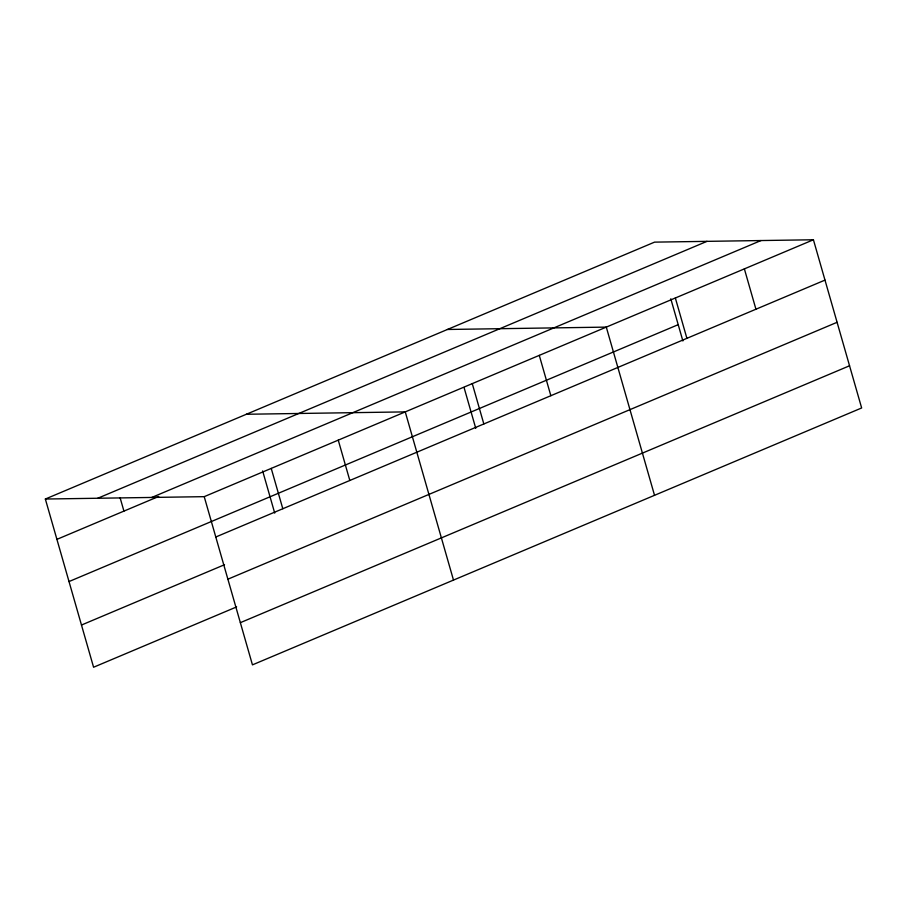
<?xml version="1.0" encoding="UTF-8"?>
<svg xmlns="http://www.w3.org/2000/svg" width="907" height="907" viewBox="0 0 907 907"><rect width="100%" height="100%" fill="white"/><g stroke="black" fill="none" stroke-linecap="round" stroke-linejoin="round"><path stroke-width="1.36" d="M45.35 499.031L654.548 242.135L813.42 239.765L861.65 407.969L252.452 664.865L204.222 496.662L45.35 499.031L93.58 667.235L236.625 606.908M97.775 498.249L706.972 241.353M151.798 497.444L760.996 240.548M56.914 539.37L158.725 496.435M204.222 496.662L813.42 239.765M69.011 581.557L678.209 324.661M215.787 537.001L824.985 280.104M81.483 625.036L224.528 564.71M227.895 579.188L837.082 322.302M240.355 622.667L849.553 365.77M447.423 329.479L606.295 327.11L654.525 495.313M246.387 414.261L405.259 411.891L453.489 580.083M744.375 268.88L755.939 309.219M675.341 297.995L686.905 338.334M670.795 298.8L682.88 340.964M539.28 355.374L550.844 395.701M472.275 383.627L483.839 423.966M464.055 387.504L475.756 428.308M338.254 440.144L349.819 480.483M271.238 468.409L282.803 508.736M262.633 470.926L274.719 513.09M120.075 497.66L123.93 511.106"/></g></svg>
